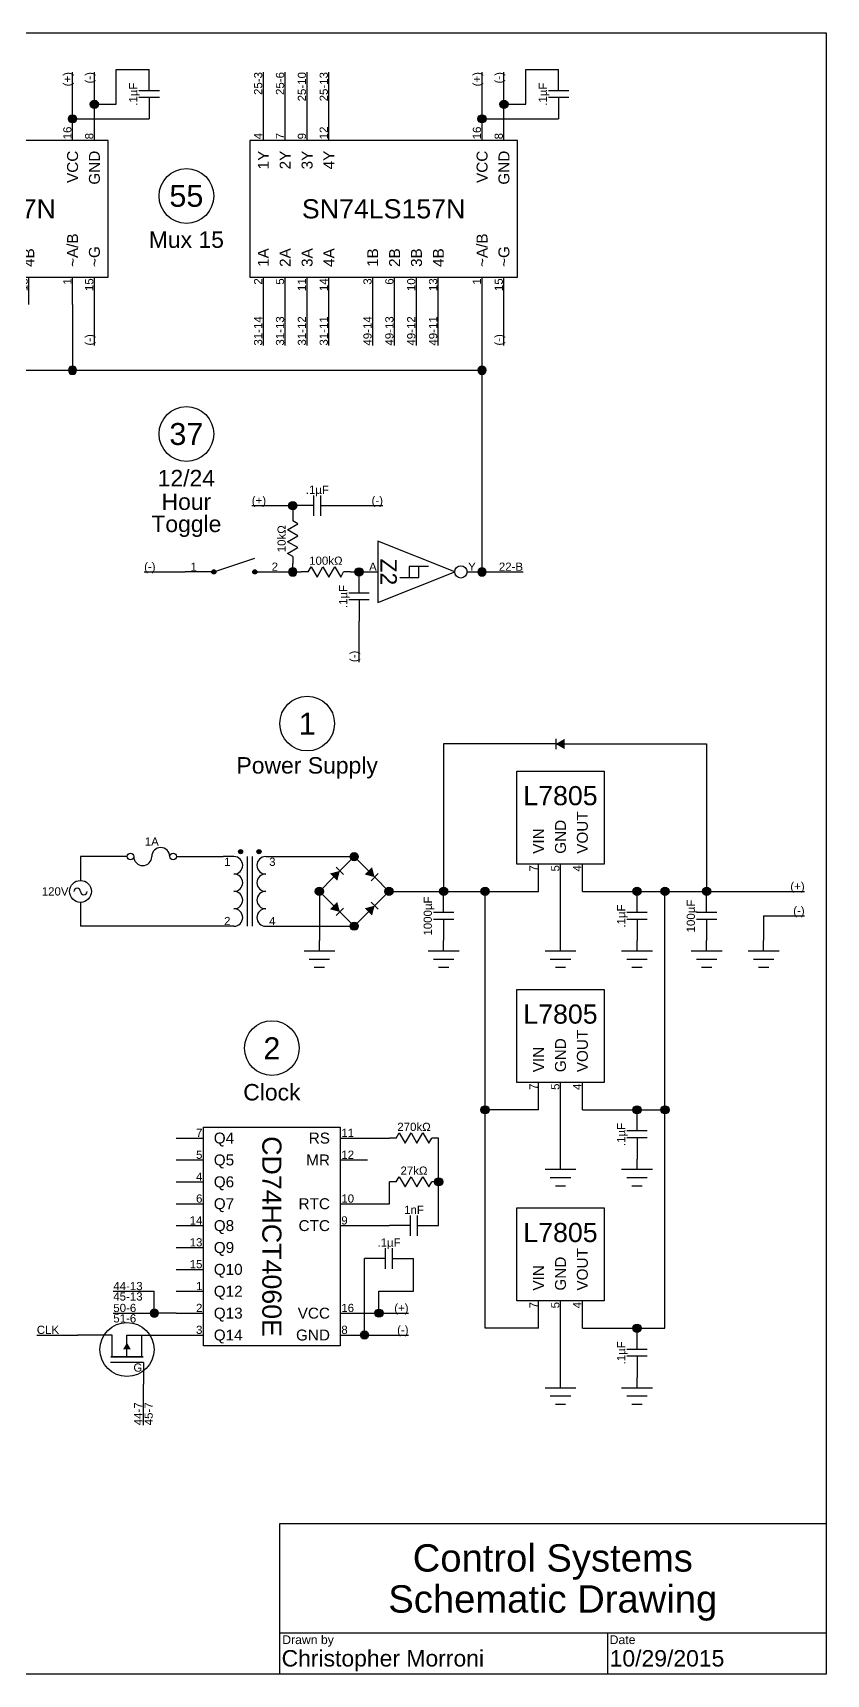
# Model space of a CAD drawing. Header units: inches. Extents: x 0 to 10, y 0 to 7.5.
# Drawn here: x 6.37 to 10, y 0 to 7.5 of the extents above; entities that cross this region are included whole.
import ezdxf
from ezdxf.enums import TextEntityAlignment as Align

# ---------------------------------------------------------------- set-up
doc = ezdxf.new("R2010")
doc.units = ezdxf.units.IN
doc.header["$MEASUREMENT"] = 0
doc.styles.get("Standard").update_dxf_attribs({"font": 'arial.ttf'})

# ---------------------------------------------------------------- blocks, each defined once
blk = doc.blocks.new('Title Block')
for p, q in [((0, 7.5), (10, 7.5)), ((10, 7.5), (10, 0)), ((10, 0.6875), (7.5, 0.6875)), ((7.5, 0.6875), (7.5, 0)), ((10, 0.1875), (7.5, 0.1875)), ((9, 0.1875), (9, 0)), ((10, 0), (0, 0))]:
    blk.add_line(p, q)
for s, p in [('Drawn by', (7.513, 0.1775)), ('Date', (9.01, 0.1775))]:
    blk.add_text(s, height=0.04).set_placement(p, align=Align.TOP_LEFT)
for tag, p in [('TITLELINE1', (8.75, 0.53125)), ('TITLELINE2', (8.75, 0.34375))]:
    blk.add_attdef(tag, text='', height=0.125).set_placement(p, align=Align.MIDDLE_CENTER)
for tag, p in [('DRAWNBY', (7.51, 0.11)), ('DATE', (9.01, 0.11))]:
    blk.add_attdef(tag, text='', height=0.075).set_placement(p, align=Align.TOP_LEFT)
blk = doc.blocks.new('CD74HCT4060E')
for p, q in [((-0.4375, 0.45), (-0.3125, 0.45)), ((0.3125, 0.45), (0.4375, 0.45)), ((-0.4375, 0.35), (-0.3125, 0.35)), ((0.3125, 0.35), (0.4375, 0.35)), ((-0.4375, 0.25), (-0.3125, 0.25)), ((-0.4375, 0.15), (-0.3125, 0.15)), ((0.3125, 0.15), (0.4375, 0.15)), ((-0.4375, 0.05), (-0.3125, 0.05)), ((0.3125, 0.05), (0.4375, 0.05)), ((-0.4375, -0.05), (-0.3125, -0.05)), ((-0.4375, -0.15), (-0.3125, -0.15)), ((-0.4375, -0.25), (-0.3125, -0.25)), ((-0.4375, -0.35), (-0.3125, -0.35)), ((0.3125, -0.35), (0.4375, -0.35)), ((-0.4375, -0.45), (-0.3125, -0.45)), ((0.3125, -0.45), (0.4375, -0.45))]:
    blk.add_line(p, q)
blk.add_lwpolyline([(-0.3125, 0.5), (0.3125, 0.5), (0.3125, -0.5), (-0.3125, -0.5)], close=True)
for s, p in [('7', (-0.3175, 0.455)), ('5', (-0.3175, 0.355)), ('4', (-0.3175, 0.255)), ('6', (-0.3175, 0.155)), ('14', (-0.3175, 0.055)), ('13', (-0.3175, -0.045)), ('15', (-0.3175, -0.145)), ('1', (-0.3175, -0.245)), ('2', (-0.3175, -0.345)), ('3', (-0.3175, -0.445))]:
    blk.add_text(s, height=0.0375).set_placement(p, align=Align.RIGHT)
for s, p in [('Q4', (-0.265625, 0.45)), ('Q5', (-0.265625, 0.35)), ('Q6', (-0.265625, 0.25)), ('Q7', (-0.265625, 0.15)), ('Q8', (-0.265625, 0.05)), ('Q9', (-0.265625, -0.05)), ('Q10', (-0.265625, -0.15)), ('Q12', (-0.265625, -0.25)), ('Q13', (-0.265625, -0.35)), ('Q14', (-0.265625, -0.45))]:
    blk.add_text(s, height=0.05).set_placement(p, align=Align.MIDDLE_LEFT)
blk.add_text('CD74HCT4060E', height=0.0875, rotation=270).set_placement((0, 0), align=Align.MIDDLE_CENTER)
for s, p in [('RS', (0.265625, 0.45)), ('MR', (0.265625, 0.35)), ('RTC', (0.265625, 0.15)), ('CTC', (0.265625, 0.05)), ('VCC', (0.265625, -0.35)), ('GND', (0.265625, -0.45))]:
    blk.add_text(s, height=0.05).set_placement(p, align=Align.MIDDLE_RIGHT)
for s, p in [('11', (0.3175, 0.455)), ('12', (0.3175, 0.355)), ('10', (0.3175, 0.155)), ('9', (0.3175, 0.055)), ('16', (0.3175, -0.345)), ('8', (0.3175, -0.445))]:
    blk.add_text(s, height=0.0375).set_placement(p)
blk = doc.blocks.new('Device')
blk.add_circle((0, 0), 0.125)
for tag, height, p in [('NUMBER', 0.1, (0, 0)), ('LINE1', 0.075, (0, -0.2)), ('LINE2', 0.075, (0, -0.31)), ('LINE3', 0.075, (0, -0.42)), ('LINE4', 0.075, (0, -0.53))]:
    blk.add_attdef(tag, text='', height=height).set_placement(p, align=Align.MIDDLE)
blk = doc.blocks.new('Resistor')
for p, q in [((0.0312, 0), (0, 0)), ((0.0312, 0), (0.0448, 0.0234)), ((0.0448, 0.0234), (0.0718, -0.0234)), ((0.0718, -0.0234), (0.0989, 0.0234)), ((0.0989, 0.0234), (0.126, -0.0234)), ((0.126, -0.0234), (0.153, 0.0234)), ((0.153, 0.0234), (0.1801, -0.0234)), ((0.1801, -0.0234), (0.1936, 0)), ((0.2249, 0), (0.1936, 0))]:
    blk.add_line(p, q)
blk.add_attdef('VALUE', text='', height=0.0375).set_placement((0.1124, 0.0325), align=Align.CENTER)
blk = doc.blocks.new('Capacitor')
for p, q in [((0.0968, 0), (0, 0)), ((0.0968, -0.0469), (0.0968, 0.0469)), ((0.1281, -0.0469), (0.1281, 0.0469)), ((0.1281, 0), (0.2249, 0))]:
    blk.add_line(p, q)
blk.add_attdef('CAPACITANCE', text='', height=0.0375).set_placement((0.1124, 0.0537), align=Align.CENTER)
blk = doc.blocks.new('Junction')
h = blk.add_hatch(color=256)
h.dxf.hatch_style = 1
h.paths.add_polyline_path([(-0.01875, 0, 1), (0.01875, 0, 1)])
blk.add_circle((0, 0), 0.01875)
blk = doc.blocks.new('Wire Label Left')
blk.add_line((-0.1875, 0), (0, 0))
blk.add_attdef('FIRSTDESTINATION', (-0.1875, 0.005), '', height=0.0375)
blk.add_attdef('SECONDDESTINATION', text='', height=0.0375).set_placement((-0.1875, -0.005), align=Align.TOP_LEFT)
blk = doc.blocks.new('Wire Label Right')
blk.add_line((0, 0), (0.1875, 0))
blk.add_attdef('FIRSTDESTINATION', text='', height=0.0375).set_placement((0.1875, 0.005), align=Align.RIGHT)
blk.add_attdef('SECONDDESTINATION', text='', height=0.0375).set_placement((0.1875, -0.005), align=Align.TOP_RIGHT)
blk = doc.blocks.new('Fuse')
for centre in [(0.015, 0), (0.2099, 0)]:
    blk.add_circle(centre, 0.015)
for centre, start, end in [((0.0712, 0), 180, 0), ((0.1537, 0), 0, 180)]:
    blk.add_arc(centre, 0.0412, start, end)
blk.add_attdef('VALUE', text='', height=0.0375).set_placement((0.1124, 0.05), align=Align.CENTER)
blk = doc.blocks.new('Diode')
h = blk.add_hatch(color=256)
h.dxf.hatch_style = 1
h.paths.add_polyline_path([(0.1327, 0), (0.0921, 0.0234), (0.0921, -0.0234)])
for p, q in [((0.0921, 0), (0, 0)), ((0.1327, 0.0234), (0.1327, -0.0234)), ((0.1327, 0), (0.2249, 0))]:
    blk.add_line(p, q)
blk = doc.blocks.new('Diode Bridge')
for p, rotation in [((-0.159, -0.159), 45), ((0, 0), 315)]:
    blk.add_blockref('Diode', p, dxfattribs=dict(rotation=rotation))
for p in [(0, 0), (-0.159, -0.159), (0.159, -0.159), (0, -0.318)]:
    blk.add_blockref('Junction', p)
at = {"xscale": -1}
for p, rotation in [((-0.159, -0.159), 134.9999999999999), ((0, -0.318), 225)]:
    blk.add_blockref('Diode', p, dxfattribs=dict(at, rotation=rotation))
blk = doc.blocks.new('Transformer')
for p, q in [((0.05, 0), (0, 0)), ((0.1125, -0.318), (0.1125, 0)), ((0.1325, 0), (0.1325, -0.318)), ((0.195, 0), (0.245, 0)), ((0.05, -0.318), (0, -0.318)), ((0.195, -0.318), (0.245, -0.318))]:
    blk.add_line(p, q)
for centre, start, end in [((0.05, -0.0398), 270, 90), ((0.195, -0.0398), 90, 270), ((0.05, -0.1193), 270, 90), ((0.195, -0.1193), 90, 270), ((0.05, -0.1988), 270, 90), ((0.195, -0.1988), 90, 270), ((0.05, -0.2783), 270, 90), ((0.195, -0.2783), 90, 270)]:
    blk.add_arc(centre, 0.0398, start, end)
at = {"xscale": 0.5, "yscale": 0.5, "zscale": 0.5, "rotation": 270}
for p in [(0.0804, 0.0226), (0.1646, 0.0226)]:
    blk.add_blockref('Junction', p, dxfattribs=at)
blk.add_text('1', height=0.0375).set_placement((0.005, -0.005), align=Align.TOP_LEFT)
blk.add_text('3', height=0.0375).set_placement((0.24, -0.005), align=Align.TOP_RIGHT)
blk.add_text('2', height=0.0375).set_placement((0.005, -0.313))
blk.add_text('4', height=0.0375).set_placement((0.24, -0.313), align=Align.RIGHT)
blk = doc.blocks.new('L7805')
for p, q in [((0, 0), (0, 0.125)), ((0.1, 0), (0.1, 0.125)), ((0.2, 0), (0.2, 0.125))]:
    blk.add_line(p, q)
blk.add_lwpolyline([(-0.1, 0.55), (0.3, 0.55), (0.3, 0.125), (-0.1, 0.125)], close=True)
blk.add_text('L7805', height=0.0875).set_placement((0.1, 0.4375), align=Align.MIDDLE_CENTER)
for s, p in [('GND', (0.1, 0.171875)), ('VOUT', (0.2, 0.171875)), ('VIN', (0, 0.171875))]:
    blk.add_text(s, height=0.05, rotation=90).set_placement(p, align=Align.MIDDLE_LEFT)
for s, p in [('7', (-0.005, 0.12)), ('5', (0.095, 0.12)), ('4', (0.195, 0.12))]:
    blk.add_text(s, height=0.0375, rotation=90).set_placement(p, align=Align.RIGHT)
blk = doc.blocks.new('Ground')
for p, q in [((0, -0.0625), (0, 0)), ((-0.09375, -0.0625), (0.09375, -0.0625)), ((-0.0625, -0.1125), (0.0625, -0.1125)), ((-0.03125, -0.1625), (0.03125, -0.1625))]:
    blk.add_line(p, q)
blk = doc.blocks.new('AC Source')
for p, q in [((0, 0), (0, -0.0624)), ((0, -0.1624), (0, -0.2249))]:
    blk.add_line(p, q)
blk.add_circle((0, -0.1124), 0.05)
for centre, start, end in [((-0.015, -0.1124), 360, 180), ((0.015, -0.1124), 180, 0)]:
    blk.add_arc(centre, 0.015, start, end)
blk.add_attdef('LEFTVOLTAGE', text='', height=0.0375).set_placement((-0.055, -0.1124), align=Align.MIDDLE_RIGHT)
blk.add_attdef('RIGHTVOLTAGE', text='', height=0.0375).set_placement((0.055, -0.1124), align=Align.MIDDLE_LEFT)
blk = doc.blocks.new('SN74LS157N')
for p, q in [((-0.4375, 0.55), (-0.3125, 0.55)), ((0.3125, 0.55), (0.4375, 0.55)), ((-0.4375, 0.45), (-0.3125, 0.45)), ((0.3125, 0.45), (0.4375, 0.45)), ((-0.4375, 0.35), (-0.3125, 0.35)), ((0.3125, 0.35), (0.4375, 0.35)), ((-0.4375, 0.25), (-0.3125, 0.25)), ((0.3125, 0.25), (0.4375, 0.25)), ((-0.4375, 0.05), (-0.3125, 0.05)), ((-0.4375, -0.05), (-0.3125, -0.05)), ((-0.4375, -0.15), (-0.3125, -0.15)), ((-0.4375, -0.25), (-0.3125, -0.25)), ((-0.4375, -0.45), (-0.3125, -0.45)), ((0.3125, -0.45), (0.4375, -0.45)), ((-0.4375, -0.55), (-0.3125, -0.55)), ((0.3125, -0.55), (0.4375, -0.55))]:
    blk.add_line(p, q)
blk.add_lwpolyline([(0.3125, 0.6125), (-0.3125, 0.6125), (-0.3125, -0.6125), (0.3125, -0.6125)], close=True)
for s, p in [('2', (-0.3175, 0.555)), ('5', (-0.3175, 0.455)), ('11', (-0.3175, 0.355)), ('14', (-0.3175, 0.255)), ('3', (-0.3175, 0.055)), ('6', (-0.3175, -0.045)), ('10', (-0.3175, -0.145)), ('13', (-0.3175, -0.245)), ('1', (-0.3175, -0.445)), ('15', (-0.3175, -0.545))]:
    blk.add_text(s, height=0.0375).set_placement(p, align=Align.RIGHT)
for s, p in [('1A', (-0.265625, 0.55)), ('2A', (-0.265625, 0.45)), ('3A', (-0.265625, 0.35)), ('4A', (-0.265625, 0.25)), ('1B', (-0.265625, 0.05)), ('2B', (-0.265625, -0.05)), ('3B', (-0.265625, -0.15)), ('4B', (-0.265625, -0.25)), ('~A/B', (-0.265625, -0.45)), ('~G', (-0.265625, -0.55))]:
    blk.add_text(s, height=0.05).set_placement(p, align=Align.MIDDLE_LEFT)
for s, p in [('1Y', (0.265625, 0.55)), ('2Y', (0.265625, 0.45)), ('3Y', (0.265625, 0.35)), ('4Y', (0.265625, 0.25)), ('VCC', (0.265625, -0.45)), ('GND', (0.265625, -0.55))]:
    blk.add_text(s, height=0.05).set_placement(p, align=Align.MIDDLE_RIGHT)
for s, p in [('4', (0.3175, 0.555)), ('7', (0.3175, 0.455)), ('9', (0.3175, 0.355)), ('12', (0.3175, 0.255)), ('16', (0.3175, -0.445)), ('8', (0.3175, -0.545))]:
    blk.add_text(s, height=0.0375).set_placement(p)
blk.add_text('SN74LS157N', height=0.0875, rotation=270).set_placement((0, 0), align=Align.MIDDLE_CENTER)
blk = doc.blocks.new('SPST Switch')
h = blk.add_hatch(color=256)
h.dxf.hatch_style = 1
h.paths.add_polyline_path([(0.12175, 0, 1), (0.1405, 0, 1)])
h = blk.add_hatch(color=256)
h.dxf.hatch_style = 1
h.paths.add_polyline_path([(0.30925, 0, 1), (0.328, 0, 1)])
for p, q in [((0.131125, 0), (0, 0)), ((0.131125, 0), (0.318625, 0.0625)), ((0.318625, 0), (0.44975, 0))]:
    blk.add_line(p, q)
for centre in [(0.131125, 0), (0.318625, 0)]:
    blk.add_circle(centre, 0.009375)
blk.add_text('1', height=0.0375).set_placement((0.025, 0.005))
blk.add_text('2', height=0.0375).set_placement((0.42475, 0.005), align=Align.RIGHT)
blk = doc.blocks.new('Schmitt Trigger Inverter')
for p, q in [((0, -0.0687), (0, 0)), ((0, -0.125), (-0.1406, -0.4766)), ((0.1406, -0.4766), (0, -0.125)), ((-0.025, -0.2453), (-0.025, -0.3328)), ((0.025, -0.2891), (-0.025, -0.2891)), ((0.025, -0.3766), (0.025, -0.2891)), ((-0.025, -0.3328), (0.025, -0.3328)), ((-0.1406, -0.4766), (0.1406, -0.4766)), ((0, -0.6016), (0, -0.4766))]:
    blk.add_line(p, q)
blk.add_circle((0, -0.0969), 0.0281)
blk.add_text('Y', height=0.0375, rotation=90).set_placement((-0.005, -0.0637))
blk.add_text('A', height=0.0375, rotation=90).set_placement((-0.005, -0.4816), align=Align.RIGHT)
blk.add_attdef('LABEL', text='', height=0.075).set_placement((0, -0.4266), align=Align.MIDDLE)
blk = doc.blocks.new('MOSFET - P-Type')
h = blk.add_hatch(color=256)
h.dxf.hatch_style = 1
h.paths.add_polyline_path([(0.2074, 0.0652), (0.2249, 0.0348), (0.2424, 0.0652)])
for p, q in [((0.1499, 0.125), (0.1499, 0.225)), ((0.1499, 0.125), (0.2999, 0.125)), ((0.1575, 0.1), (0.1575, 0)), ((0.2249, 0.1), (0.2249, 0)), ((0.2922, 0.1), (0.2922, 0)), ((0.2249, 0), (0, 0)), ((0.2922, 0), (0.4497, 0))]:
    blk.add_line(p, q)
at = {"const_width": 0.0075}
blk.add_lwpolyline([(0.1499, 0.1), (0.2999, 0.1)], dxfattribs=at)
blk.add_circle((0.2249, 0.0662), 0.1235)

msp = doc.modelspace()

# ---------------------------------------------------------------- linework, layer by layer
for p, q in [((6.7543, 7.1736), (6.7543, 7.332)), ((6.7543, 7.332), (6.9043, 7.332)), ((8.6266, 7.1736), (8.6266, 7.332)), ((8.6266, 7.332), (8.7766, 7.332)), ((6.6543, 7.1736), (6.7543, 7.1736)), ((8.5266, 7.1736), (8.6266, 7.1736)), ((6.5543, 7.1071), (6.9043, 7.1071)), ((8.4266, 7.1071), (8.7766, 7.1071)), ((6.5543, 6.2583), (6.5543, 5.9583)), ((8.4266, 5.0368), (8.4266, 6.2583)), ((2.8097, 5.9583), (8.4266, 5.9583)), ((7.5612, 5.3397), (7.5612, 5.3007)), ((7.5188, 5.0368), (7.6002, 5.0368)), ((7.5612, 5.0368), (7.5612, 5.0758)), ((8.671, 4.2504), (8.2509, 4.2504)), ((8.2509, 4.2504), (8.2509, 3.5768)), ((8.8959, 4.2504), (9.4534, 4.2504)), ((9.4534, 4.2504), (9.4534, 3.5768)), ((6.8041, 3.7358), (6.5908, 3.7358)), ((6.5908, 3.7358), (6.5908, 3.6892)), ((7.029, 3.7358), (7.2423, 3.7358)), ((7.4873, 3.7358), (7.8419, 3.7358)), ((7.6829, 3.5768), (7.6829, 3.3519)), ((8.0009, 3.5768), (8.6851, 3.5768)), ((8.4405, 1.5808), (8.4405, 3.5768)), ((8.7851, 3.3519), (8.7851, 3.5768)), ((8.8851, 3.5768), (9.714, 3.5768)), ((9.2627, 1.5808), (9.2627, 3.5768)), ((6.5908, 3.4643), (6.5908, 3.4177)), ((9.714, 3.4649), (9.714, 3.3519)), ((7.2423, 3.4177), (6.5908, 3.4177)), ((7.4873, 3.4177), (7.8419, 3.4177)), ((8.6851, 2.5788), (8.4405, 2.5788)), ((8.7851, 2.3539), (8.7851, 2.5788)), ((8.8851, 2.5788), (9.2627, 2.5788)), ((7.9031, 2.4497), (8.0031, 2.4497)), ((8.228, 2.0497), (8.228, 2.4497)), ((8.0031, 2.1497), (8.0031, 2.2497)), ((7.9031, 2.1497), (8.0031, 2.1497)), ((7.9031, 2.0497), (8.0031, 2.0497)), ((7.8889, 1.5497), (7.8889, 1.8997)), ((8.1137, 1.7497), (8.1137, 1.8997)), ((6.9281, 1.6497), (6.9281, 1.7497)), ((7.9553, 1.6497), (7.9553, 1.7497)), ((7.9553, 1.7497), (8.1137, 1.7497)), ((7.0281, 1.6497), (6.9281, 1.6497)), ((8.6851, 1.5808), (8.4405, 1.5808)), ((8.7851, 1.3559), (8.7851, 1.5808)), ((8.8851, 1.5808), (9.2627, 1.5808))]:
    msp.add_line(p, q)

# ---------------------------------------------------------------- block references
for name, p, values in [('Title Block', (0, 0), {'DRAWNBY': 'Christopher Morroni', 'TITLELINE2': 'Schematic Drawing', 'TITLELINE1': 'Control Systems', 'DATE': '10/29/2015'}), ('Device', (7.0747, 6.7544), {'NUMBER': '55', 'LINE1': 'Mux 15'}), ('Device', (7.0747, 5.6669), {'NUMBER': '37', 'LINE1': '12/24', 'LINE2': 'Hour', 'LINE3': 'Toggle'}), ('Capacitor', (7.5612, 5.3397), {'CAPACITANCE': '.1µF'}), ('Wire Label Left', (7.5612, 5.3397), {'FIRSTDESTINATION': '(+)'}), ('Wire Label Right', (7.7861, 5.3397), {'FIRSTDESTINATION': '(-)'}), ('Resistor', (7.6002, 5.0368), {'VALUE': '100kΩ'}), ('Wire Label Left', (7.069, 5.0368), {'FIRSTDESTINATION': '(-)'}), ('Wire Label Right', (8.4266, 5.0368), {'FIRSTDESTINATION': '22-B'}), ('Device', (7.627, 4.3434), {'NUMBER': '1', 'LINE1': 'Power Supply'}), ('Fuse', (6.8041, 3.7358), {'VALUE': '1A'}), ('AC Source', (6.5908, 3.6892), {'LEFTVOLTAGE': '120V'}), ('Wire Label Right', (9.714, 3.5768), {'FIRSTDESTINATION': '(+)'}), ('Wire Label Right', (9.714, 3.4649), {'FIRSTDESTINATION': '(-)'}), ('Device', (7.4656, 2.8607), {'NUMBER': '2', 'LINE1': 'Clock'}), ('Resistor', (8.0031, 2.4497), {'VALUE': '270kΩ'}), ('Resistor', (8.0031, 2.2497), {'VALUE': '27kΩ'}), ('Capacitor', (8.0031, 2.0497), {'CAPACITANCE': '1nF'}), ('Capacitor', (7.8889, 1.8997), {'CAPACITANCE': '.1µF'}), ('Wire Label Left', (6.9281, 1.7497), {'SECONDDESTINATION': '45-13', 'FIRSTDESTINATION': '44-13'}), ('Wire Label Left', (6.9281, 1.6497), {'SECONDDESTINATION': '51-6', 'FIRSTDESTINATION': '50-6'}), ('Wire Label Right', (7.9031, 1.6497), {'FIRSTDESTINATION': '(+)'}), ('Wire Label Left', (6.5784, 1.5497), {'FIRSTDESTINATION': 'CLK'}), ('Wire Label Right', (7.9031, 1.5497), {'FIRSTDESTINATION': '(-)'})]:
    msp.add_blockref(name, p).add_auto_attribs(values)
for name, p, rotation, values in [('Wire Label Right', (6.5543, 7.1333), 90, {'FIRSTDESTINATION': '(+)'}), ('Wire Label Right', (6.6543, 7.1333), 90, {'FIRSTDESTINATION': '(-)'}), ('Capacitor', (6.9043, 7.1071), 90, {'CAPACITANCE': '.1µF'}), ('Wire Label Right', (7.4266, 7.1333), 90, {'FIRSTDESTINATION': '25-3'}), ('Wire Label Right', (7.5266, 7.1333), 90, {'FIRSTDESTINATION': '25-6'}), ('Wire Label Right', (7.6266, 7.1333), 90, {'FIRSTDESTINATION': '25-10'}), ('Wire Label Right', (7.7266, 7.1333), 90, {'FIRSTDESTINATION': '25-13'}), ('Wire Label Right', (8.4266, 7.1333), 90, {'FIRSTDESTINATION': '(+)'}), ('Wire Label Right', (8.5266, 7.1333), 90, {'FIRSTDESTINATION': '(-)'}), ('Capacitor', (8.7766, 7.1071), 90, {'CAPACITANCE': '.1µF'}), ('Wire Label Left', (6.6543, 6.2583), 90, {'FIRSTDESTINATION': '(-)'}), ('Wire Label Left', (7.4266, 6.2583), 90, {'FIRSTDESTINATION': '31-14'}), ('Wire Label Left', (7.5266, 6.2583), 90, {'FIRSTDESTINATION': '31-13'}), ('Wire Label Left', (7.6266, 6.2583), 90, {'FIRSTDESTINATION': '31-12'}), ('Wire Label Left', (7.7266, 6.2583), 90, {'FIRSTDESTINATION': '31-11'}), ('Wire Label Left', (7.9266, 6.2583), 90, {'FIRSTDESTINATION': '49-14'}), ('Wire Label Left', (8.0266, 6.2583), 90, {'FIRSTDESTINATION': '49-13'}), ('Wire Label Left', (8.1266, 6.2583), 90, {'FIRSTDESTINATION': '49-12'}), ('Wire Label Left', (8.2266, 6.2583), 90, {'FIRSTDESTINATION': '49-11'}), ('Wire Label Left', (8.5266, 6.2583), 90, {'FIRSTDESTINATION': '(-)'}), ('Resistor', (7.5612, 5.0758), 90, {'VALUE': '10kΩ'}), ('Schmitt Trigger Inverter', (8.4266, 5.0368), 270, {'LABEL': 'Z2'}), ('Capacitor', (7.8641, 4.8119), 90, {'CAPACITANCE': '.1µF'}), ('Wire Label Left', (7.8641, 4.8119), 90, {'FIRSTDESTINATION': '(-)'}), ('Capacitor', (8.2509, 3.3519), 90, {'CAPACITANCE': '1000µF'}), ('Capacitor', (9.1351, 3.3519), 90, {'CAPACITANCE': '.1µF'}), ('Capacitor', (9.4534, 3.3519), 90, {'CAPACITANCE': '100µF'}), ('Capacitor', (9.1351, 2.3539), 90, {'CAPACITANCE': '.1µF'}), ('Capacitor', (9.1351, 1.3559), 90, {'CAPACITANCE': '.1µF'}), ('Wire Label Left', (6.8783, 1.3247), 89.99999999999987, {'SECONDDESTINATION': '45-7', 'FIRSTDESTINATION': '44-7'})]:
    msp.add_blockref(name, p, dxfattribs=dict(rotation=rotation)).add_auto_attribs(values)
for name, p, rotation in [('SN74LS157N', (6.1043, 6.6958), 90), ('SN74LS157N', (7.9766, 6.6958), 90), ('Junction', (7.5612, 5.3397), 180), ('Junction', (8.2509, 3.5768), 270), ('Junction', (8.4405, 3.5768), 270), ('Junction', (9.1351, 3.5768), 270), ('Junction', (9.2627, 3.5768), 270), ('Junction', (9.4534, 3.5768), 270), ('Junction', (8.4405, 2.5788), 270), ('Junction', (9.1351, 2.5788), 270), ('Junction', (9.2627, 2.5788), 270), ('Junction', (7.9553, 1.6497), 270), ('MOSFET - P-Type', (7.0281, 1.5497), 180), ('Junction', (9.1351, 1.5808), 270), ('Junction', (7.8889, 1.5497), 270)]:
    msp.add_blockref(name, p, dxfattribs=dict(rotation=rotation))
for name, p in [('Junction', (6.5543, 7.1071)), ('Junction', (6.6543, 7.1736)), ('Junction', (8.4266, 7.1071)), ('Junction', (8.5266, 7.1736)), ('SPST Switch', (7.069, 5.0368)), ('Junction', (7.8641, 5.0368)), ('L7805', (8.6851, 3.5768)), ('Transformer', (7.2423, 3.7358)), ('Diode Bridge', (7.8419, 3.7358)), ('L7805', (8.6851, 2.5788)), ('CD74HCT4060E', (7.4656, 1.9997)), ('Junction', (8.228, 2.2497)), ('L7805', (8.6851, 1.5808))]:
    msp.add_blockref(name, p)
at = {"xscale": -1}
for name, p in [('Junction', (6.5543, 5.9583)), ('Junction', (8.4266, 5.9583)), ('Junction', (7.5612, 5.0368)), ('Junction', (8.4266, 5.0368)), ('Diode', (8.8959, 4.2504)), ('Junction', (6.9281, 1.6497))]:
    msp.add_blockref(name, p, dxfattribs=at)
at = {"xscale": 0.75, "yscale": 0.75, "zscale": 0.75}
for p in [(7.6829, 3.3519), (8.2509, 3.3519), (8.7851, 3.3519), (9.1351, 3.3519), (9.4534, 3.3519), (9.714, 3.3519), (8.7851, 2.3539), (9.1351, 2.3539), (8.7851, 1.3559), (9.1351, 1.3559)]:
    msp.add_blockref('Ground', p, dxfattribs=at)

# ---------------------------------------------------------------- texts
msp.add_text('G', height=0.0375).set_placement((6.8733, 1.4197), align=Align.TOP_RIGHT)

doc.saveas('drawing.dxf')
